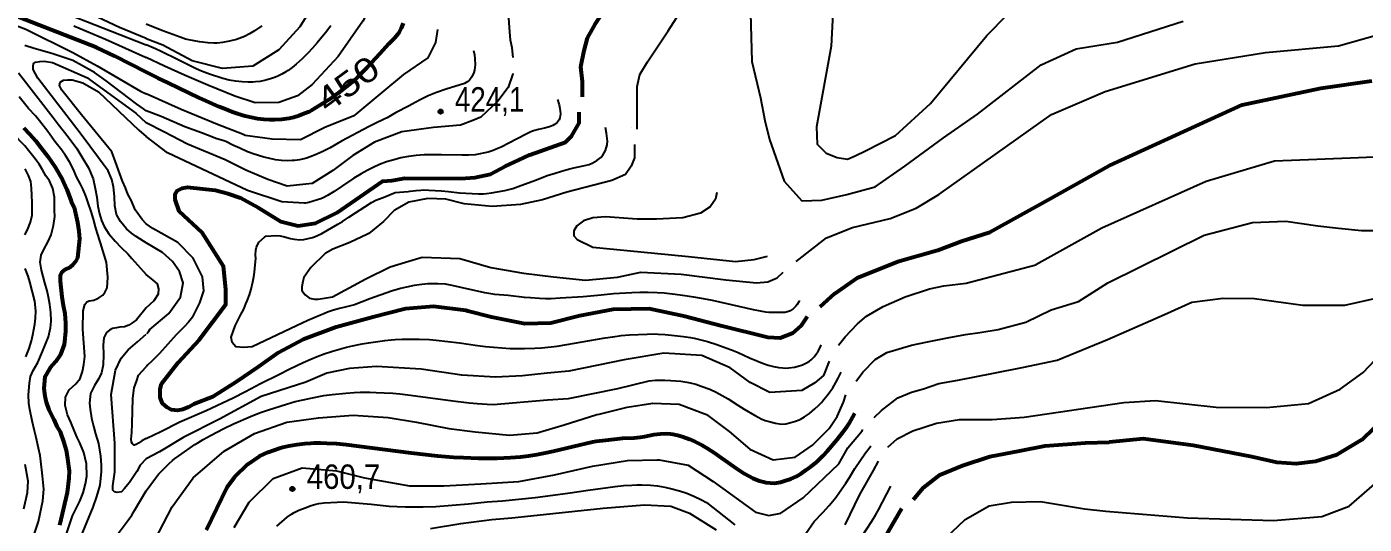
# Model space of a CAD drawing. Header units: metres. Extents: x 552626 to 559174, y 1843804 to 1852371.
# Drawn here: x 553917 to 554848, y 1850104 to 1850451 of the extents above; entities that cross this region are included whole.
import ezdxf
from ezdxf.enums import TextEntityAlignment as Align

# ---------------------------------------------------------------- set-up
doc = ezdxf.new("R2010")
doc.units = ezdxf.units.M
doc.header["$LTSCALE"] = 6.8
for name, color, linetype, lineweight in [('1', 7, 'Continuous', 25), ('2', 7, 'Continuous', 53), ('5', 7, 'Continuous', 25)]:
    doc.layers.add(name, color=color, linetype=linetype, lineweight=lineweight)
doc.layers.add('4', color=7, linetype='Continuous')

msp = doc.modelspace()

# ---------------------------------------------------------------- hatches: boundary and pattern name
at = {"layer": '5'}
for points in [[(554206.47, 1850392.09, 1), (554203.47, 1850392.09, 1)], [(554103.29, 1850129.15, 1), (554100.29, 1850129.15, 1)]]:
    msp.add_hatch(color=256, dxfattribs=at).paths.add_polyline_path(points)

# ---------------------------------------------------------------- linework, layer by layer
at = {"layer": '1'}
msp.add_line((554338.31, 1850381.18), (554338.31, 1850381.17), dxfattribs=at)
for points in [[(554255.5, 1850429.65), (554254.94, 1850436.39), (554253.75, 1850441.75), (554253.15, 1850447.72), (554252.55, 1850457.26), (554253.15, 1850468), (554259.11, 1850475.75), (554263.88, 1850483.51), (554281.16, 1850499.02), (554298.34, 1850511.32)], [(554126.43, 1850493.82), (554126.1, 1850488.85), (554124.24, 1850482.32), (554120.51, 1850474.39), (554117.71, 1850468.32), (554106.97, 1850451.13), (554092.45, 1850435.21), (554074.16, 1850423.82), (554053.04, 1850422.09), (554032.03, 1850427.5), (554011.66, 1850438.27), (554000, 1850442.8)], [(554341.96, 1850379.72), (554341.96, 1850388.07), (554341.96, 1850401.19), (554341.96, 1850409.54), (554343.75, 1850417.89), (554349.11, 1850426.84), (554363.41, 1850448.32), (554373.55, 1850463.82), (554383.18, 1850486.05)], [(554155.94, 1850476.6), (554155.96, 1850476.35), (554156.23, 1850470.83), (554156.32, 1850465.96), (554150.87, 1850455.06), (554133.58, 1850430.55), (554115.62, 1850410.99), (554105.28, 1850403.02), (554092.26, 1850398.43), (554075.96, 1850398.2), (554061.8, 1850402.8), (554042.87, 1850410.47), (554026.54, 1850417.37), (554012.74, 1850423.73), (554000, 1850429.82)], [(554479.04, 1850478.64), (554477.09, 1850437.61), (554466.73, 1850381.42), (554467.22, 1850369.3), (554473.63, 1850363.17), (554481.13, 1850360.15), (554488.38, 1850358.83), (554493.7, 1850361.2), (554500.93, 1850364.78), (554521.97, 1850375.31), (554546.17, 1850397.77), (554585.37, 1850445.13), (554614.3, 1850474.5)], [(553933.51, 1850464.65), (553975.14, 1850448.29), (554000, 1850438.6)], [(553939.28, 1850469.76), (553942.37, 1850468.04), (553954.27, 1850463.64), (553981.44, 1850450.95), (554000, 1850443.34)], [(554420.52, 1850469.12), (554421.68, 1850427.09), (554427.93, 1850401.67), (554430.85, 1850385.91), (554434.03, 1850372.64), (554444.25, 1850343.65), (554456.71, 1850329.93), (554470.6, 1850330.23), (554488, 1850334.18), (554507.77, 1850339.72), (554528.34, 1850353.97), (554555.23, 1850373.76), (554578.96, 1850390.38), (554623.41, 1850424.74), (554647.75, 1850435.8), (554676.53, 1850440.54), (554722.28, 1850455.03)], [(553930.17, 1850347.4), (553927.66, 1850351.38), (553925.47, 1850355.4), (553921.75, 1850360.34), (553918.07, 1850364.98), (553915.5, 1850368.16), (553911.05, 1850372.55), (553905.81, 1850378.43), (553902.09, 1850383.38), (553898.06, 1850388.29), (553894.48, 1850393.41), (553891.49, 1850397.49), (553887.36, 1850403.33), (553882.91, 1850409.15), (553878.98, 1850414.54), (553876.34, 1850418.35), (553873.21, 1850422.26), (553870.12, 1850425.85), (553866.92, 1850430.38), (553863.48, 1850435.68), (553860.35, 1850441.01), (553857.43, 1850445.88), (553853.67, 1850452.56)], [(553901.49, 1850455.15), (553916.1, 1850449.59), (553948.93, 1850433.36), (553965.78, 1850423.86), (553996.1, 1850406.32), (554000, 1850404.55)], [(553949.5, 1850451.83), (553971.66, 1850442.53), (553999.54, 1850430.01), (554000, 1850429.82)], [(554080.49, 1850451.86), (554075.4, 1850448.38), (554072.01, 1850446.29), (554068.53, 1850444.46), (554066.54, 1850443.61), (554062.87, 1850442.39), (554058.07, 1850441.19), (554053.21, 1850440.21), (554049.35, 1850439.76), (554047.17, 1850439.71), (554043.2, 1850439.97), (554037.1, 1850440.78), (554033.31, 1850441.34), (554029.56, 1850442.08), (554027.45, 1850442.64), (554023.62, 1850443.89), (554010.81, 1850448.52), (554000, 1850452.97)], [(554128.66, 1850451.82), (554124.91, 1850447.04), (554122.37, 1850443.95), (554119.01, 1850439.99), (554115.53, 1850436.08), (554112.78, 1850433.13), (554108.57, 1850428.93), (554104.37, 1850425.13), (554101.62, 1850422.86), (554098.86, 1850420.81), (554097.33, 1850419.8), (554094.54, 1850418.19), (554091.72, 1850416.82), (554090.13, 1850416.14), (554087.21, 1850415.04), (554083.35, 1850413.92), (554079.31, 1850413.14), (554076.07, 1850412.77), (554074.27, 1850412.66), (554071.01, 1850412.63), (554066.74, 1850412.84), (554062.27, 1850413.27), (554057.74, 1850414.03), (554053.28, 1850415.22), (554044.12, 1850418.15), (554040.44, 1850419.46), (554038.42, 1850420.28), (554034.82, 1850421.92), (554021.66, 1850428.32), (554010.45, 1850433.91), (554006.55, 1850435.72), (554000, 1850438.6)], [(554202.82, 1850449.25), (554201.44, 1850440.28), (554196.09, 1850429.57), (554179.15, 1850417.97), (554163.98, 1850405.47), (554144.54, 1850389.21), (554124.44, 1850381.03), (554107.55, 1850372.45), (554087.77, 1850372.77), (554068.96, 1850375.47), (554067.01, 1850376.23), (554049.59, 1850383.06), (554024.43, 1850393.5), (554000, 1850404.55)], [(554452.57, 1850287.61), (554473.77, 1850304.1), (554491.96, 1850311.23), (554518.06, 1850317.56), (554536.25, 1850324.68), (554552.06, 1850334.18), (554630.55, 1850389.97), (554667.85, 1850406.15), (554730.55, 1850425.46), (554779.64, 1850433.36), (554830.4, 1850437.97), (554859.2, 1850446)], [(554000, 1850392.58), (553998.17, 1850393.9), (553993.56, 1850397.24), (553972.02, 1850413.57), (553964.07, 1850419.29), (553955.49, 1850423.9), (553948.94, 1850427.77), (553934.28, 1850432.57), (553922.02, 1850436.03), (553915.36, 1850438.17)], [(554227.97, 1850434.57), (554228.6, 1850431.63), (554228.97, 1850428.88), (554229.08, 1850424.6), (554228.59, 1850420.99), (554228.11, 1850419.2), (554226.85, 1850416.31), (554225.13, 1850414), (554224.58, 1850413.48), (554223.99, 1850413.01), (554221.59, 1850411.76), (554208.85, 1850407.65), (554202.19, 1850405.28), (554196.46, 1850402.99), (554191.71, 1850400.83), (554187.36, 1850398.47), (554183.14, 1850396.06), (554173.69, 1850391.11), (554167.85, 1850387.8), (554166.19, 1850386.95), (554159.09, 1850383.64), (554155.25, 1850381.67), (554135.98, 1850371.38), (554128.01, 1850366.84), (554123.04, 1850364.33), (554118.92, 1850362.47), (554114.86, 1850360.78), (554111.69, 1850359.66), (554109.92, 1850359.16), (554106.69, 1850358.48), (554103.44, 1850358.05), (554101.64, 1850357.91), (554098.37, 1850357.83), (554094.22, 1850358.03), (554090.1, 1850358.56), (554085.13, 1850359.59), (554081.95, 1850360.42), (554074.45, 1850362.6), (554071.82, 1850363.49), (554070.43, 1850364.06), (554065.21, 1850366.65), (554060.35, 1850368.62), (554055.38, 1850371.24), (554054.71, 1850371.52), (554054.03, 1850371.79), (554048.58, 1850373.43), (554046.83, 1850374.04), (554038.53, 1850377.34), (554026.99, 1850381.53), (554010.33, 1850388.66), (554000, 1850392.58)], [(554000, 1850300.58), (553998, 1850301.89), (553993.07, 1850304.96), (553989.81, 1850307.28), (553986.31, 1850310.35), (553982.1, 1850315.4), (553979.32, 1850320.45), (553978.16, 1850326.48), (553977.91, 1850332.92), (553977.3, 1850339.64), (553975.94, 1850344.7), (553973.5, 1850350.9), (553954, 1850377.11), (553924.52, 1850415.29), (553921.18, 1850421.33), (553921.18, 1850423.4), (553921.5, 1850425.47), (553922.77, 1850426.42), (553925.95, 1850427.06), (553928.97, 1850427.22), (553934.68, 1850426.26), (553958.99, 1850415.63), (553960.42, 1850414.5), (553992.64, 1850390.96), (554000, 1850384.26)], [(553911.09, 1850418.97), (553935.2, 1850387.92), (553938.57, 1850383.25), (553945.73, 1850374.43), (553951.71, 1850366.27), (553955.95, 1850359.48), (553959.71, 1850352.81), (553962.95, 1850345.12), (553964.49, 1850338.51), (553965.64, 1850332.48), (553966.35, 1850326.25), (553967.43, 1850320.84), (553968.76, 1850316.1), (553970.64, 1850312.05), (553973.91, 1850306.89), (553978.29, 1850301.71), (553982.42, 1850297.28), (553987.18, 1850292.93), (553989.92, 1850289.61), (554000, 1850278.46)], [(554000, 1850313.82), (553997.1, 1850316.79), (553992.37, 1850323.67), (553989.62, 1850329.83), (553987.19, 1850334.61), (553985.45, 1850338.83), (553983.5, 1850343.5), (553981.65, 1850348.66), (553978.48, 1850357.14), (553975.97, 1850363.96), (553954.8, 1850389.9), (553941.21, 1850406.97), (553939.61, 1850410.17), (553940.14, 1850412.57), (553941.21, 1850413.37), (553942.27, 1850413.9), (553945.21, 1850414.17), (553948.4, 1850414.17), (553955.92, 1850412.17), (553966.79, 1850405.9), (553994.92, 1850379.22), (553999.85, 1850374.72), (554000, 1850374.59)], [(554255.29, 1850418.63), (554255.29, 1850418.33), (554252.12, 1850408.81), (554244.98, 1850399.29), (554233.09, 1850388.18), (554227.54, 1850385.8), (554218.81, 1850382.62), (554200.17, 1850381.07), (554178.01, 1850377.91), (554158.87, 1850370.66), (554143.88, 1850361.48), (554129.98, 1850351.06), (554115.62, 1850341.99), (554111.22, 1850341.52), (554098.18, 1850340.14), (554084.71, 1850344.73), (554069.31, 1850351.23), (554054.99, 1850358.41), (554028.64, 1850369.31), (554012.27, 1850377.85), (554000, 1850384.26)], [(553936.92, 1850075.24), (553948.67, 1850110.32), (553953.81, 1850120.69), (553956.02, 1850126.31), (553957.66, 1850132.65), (553958.62, 1850138.13), (553958.29, 1850146.62), (553956.61, 1850154.48), (553953.79, 1850161.26), (553951.95, 1850165), (553950.03, 1850169.36), (553947.59, 1850175.56), (553945.26, 1850180.82), (553943.58, 1850187.26), (553943.71, 1850193.12), (553946.29, 1850198.14), (553950.86, 1850202.45), (553953.93, 1850205.96), (553955.59, 1850210.88), (553956.44, 1850215.87), (553957.23, 1850221.49), (553955.86, 1850240.54), (553956.12, 1850253.31), (553957.31, 1850257.65), (553958.68, 1850259.42), (553960.26, 1850260.21), (553963.41, 1850260.61), (553965.58, 1850261.59), (553966.96, 1850262.38), (553969.72, 1850264.16), (553971.1, 1850265.93), (553972.68, 1850269.28), (553973.07, 1850272.83), (553973.27, 1850276.78), (553972.28, 1850286.84), (553968.14, 1850300.71), (553965.77, 1850307.71), (553964.68, 1850311.69), (553963.29, 1850317.06), (553961.71, 1850322.56), (553959.62, 1850328.48), (553958.19, 1850332.74), (553956.03, 1850337.86), (553954.19, 1850341.6), (553951.41, 1850346.65), (553949.25, 1850351.78), (553946.6, 1850357), (553943.72, 1850361.57), (553941.25, 1850365.24), (553936.45, 1850371.32), (553931.41, 1850378.17), (553925.68, 1850385.58), (553922.76, 1850389.03), (553918.07, 1850394.19), (553911.47, 1850402.28)], [(554286.55, 1850400.38), (554287.59, 1850396.78), (554288.09, 1850394.33), (554288.44, 1850390.6), (554288.08, 1850387.67), (554287.59, 1850386.35), (554286.2, 1850384.48), (554284.33, 1850383.11), (554283.17, 1850382.47), (554280.84, 1850381.55), (554277.34, 1850380.56), (554273.18, 1850379.57), (554269.73, 1850378.62), (554267.88, 1850377.94), (554264.65, 1850376.44), (554252.55, 1850370.05), (554247.12, 1850367.34), (554243.63, 1850365.79), (554241.68, 1850365.04), (554238.12, 1850363.9), (554234.56, 1850362.99), (554232.6, 1850362.58), (554229.11, 1850362.01), (554224.55, 1850361.61), (554219.75, 1850361.62), (554205.68, 1850362.05), (554199.11, 1850362.05), (554193.6, 1850361.87), (554188.1, 1850361.44), (554182.68, 1850360.73), (554177.43, 1850359.75), (554173.41, 1850358.8), (554167.29, 1850357), (554162.51, 1850355.24), (554158.06, 1850353.21), (554153.83, 1850351), (554149.66, 1850348.68), (554144.66, 1850345.63), (554136.71, 1850340.23), (554130.9, 1850336.43), (554126.16, 1850333.61), (554123.18, 1850332.05), (554121.67, 1850331.39), (554119.21, 1850330.56), (554113.2, 1850328.83), (554110.89, 1850328.3), (554110.18, 1850328.24)], [(554145.74, 1850321.47), (554149.06, 1850323.62), (554152.29, 1850325.67), (554156.99, 1850328.68), (554159.87, 1850330.29), (554164.32, 1850332.08), (554167.36, 1850333.21), (554170.57, 1850334.57), (554173.41, 1850335.68), (554182.39, 1850336.28), (554183.79, 1850336.55), (554188.01, 1850337.14), (554191.3, 1850337.39), (554193.21, 1850337.44), (554196.8, 1850337.38), (554205.56, 1850336.89), (554210.59, 1850336.42), (554218.25, 1850335.49), (554222.53, 1850335.15), (554231.33, 1850334.74), (554234.9, 1850334.76), (554236.9, 1850334.9), (554240.56, 1850335.38), (554249.86, 1850337.12), (554253.46, 1850337.98), (554255.43, 1850338.57), (554258.98, 1850339.84), (554263.4, 1850341.55), (554271.88, 1850344.61), (554279.31, 1850347.48), (554284.72, 1850349.27), (554289.34, 1850350.61), (554294.02, 1850351.85), (554297.84, 1850352.78), (554304.31, 1850354.19), (554308.43, 1850355.31), (554309.49, 1850355.69), (554310.5, 1850356.11), (554313.84, 1850357.9), (554316.66, 1850360.18), (554317.99, 1850361.69), (554319.97, 1850364.86), (554321.12, 1850368.84), (554321.27, 1850371.51), (554320.68, 1850377.15), (554319.83, 1850380.96)], [(554110.18, 1850328.24), (554094.36, 1850329.22), (554070.63, 1850337.14), (554014.76, 1850363.38), (553999.85, 1850374.72)], [(554340.01, 1850369.19), (554340.13, 1850368.07), (554340.13, 1850359.89), (554337.8, 1850354.06), (554333.71, 1850348.22), (554324.38, 1850344.13), (554292.9, 1850336.01), (554276.03, 1850330.64), (554260.58, 1850327.43), (554240.96, 1850325.94), (554221.4, 1850327.7), (554208.55, 1850330.94), (554196.04, 1850331.53), (554182.8, 1850328.88), (554172.69, 1850323.03), (554165.2, 1850315.56), (554154.93, 1850307.21), (554154.13, 1850306.56), (554141.88, 1850300.73), (554130.06, 1850296.25), (554124.59, 1850293.12), (554114.69, 1850283.46), (554109.66, 1850276.56), (554109.07, 1850273.7), (554108.4, 1850270.01), (554108.4, 1850267.33), (554110.74, 1850264.31), (554113.76, 1850261.96), (554117.11, 1850261.29), (554119.79, 1850261.29), (554125.48, 1850262.3), (554129.7, 1850262.98), (554153.02, 1850275.58)], [(554878.98, 1850361.14), (554815.33, 1850358.67), (554785.73, 1850357.42), (554738.28, 1850343.35), (554665.56, 1850310.76), (554619.53, 1850285.19)], [(553915.43, 1850306.11), (553917.22, 1850309.78), (553919.32, 1850314.92), (553920.49, 1850319.94), (553920.62, 1850324.38), (553920.61, 1850328.64), (553920.1, 1850338.69), (553919.57, 1850343.36), (553918, 1850347.45), (553915.74, 1850352.08)], [(553922.06, 1850098.09), (553924.93, 1850106.32), (553928.07, 1850120.77), (553928.71, 1850129.05), (553927.82, 1850138.27), (553926.52, 1850148.38), (553926.06, 1850152.44), (553925.01, 1850157.53), (553923.22, 1850164.9), (553922.21, 1850169.68), (553920.63, 1850176.61), (553918.95, 1850184.47), (553918.15, 1850188.8), (553917.96, 1850194.62), (553918.6, 1850202.9), (553919.49, 1850207.58), (553921.25, 1850211.57), (553924.39, 1850217.29), (553927.63, 1850224.92), (553929.73, 1850230.05), (553931.83, 1850235.19), (553933.34, 1850241.36), (553933.75, 1850246.14), (553933.56, 1850251.96), (553932.93, 1850257.57), (553931.88, 1850262.66), (553930.9, 1850267.13), (553929.46, 1850272.81), (553927.05, 1850281.53), (553926.11, 1850287.11), (553926.82, 1850291.93), (553928.58, 1850295.92), (553931.72, 1850301.64), (553933.89, 1850306.15), (553935.51, 1850312.8), (553936.22, 1850319.04), (553936.07, 1850323.13), (553936.12, 1850332.45), (553934.97, 1850338.48), (553932.63, 1850343.74), (553930.17, 1850347.4)], [(554397.32, 1850335.74), (554396.4, 1850331.06), (554392.77, 1850325.6), (554386.12, 1850321.35), (554373.72, 1850318.02), (554355.28, 1850317.11), (554341.97, 1850317.11), (554319.9, 1850318.62), (554311.13, 1850318.02), (554304.48, 1850315.89), (554299.94, 1850312.56), (554297.82, 1850308.92), (554297.82, 1850305.58), (554300.24, 1850302.85), (554311.13, 1850297.7), (554354.07, 1850293.45), (554377.65, 1850291.02), (554410.31, 1850287.69), (554423.31, 1850288.9), (554432.69, 1850291.33)], [(554454.97, 1850260.39), (554454.6, 1850259.54), (554453.27, 1850257.54), (554452.41, 1850256.49), (554450.65, 1850254.68), (554448.58, 1850253.23), (554447.95, 1850252.94), (554447.3, 1850252.69), (554444.72, 1850252.16), (554441.03, 1850251.96), (554436.97, 1850251.96), (554433.55, 1850252.16), (554431.57, 1850252.37), (554427.83, 1850252.95), (554422.85, 1850253.92), (554394.49, 1850260.37), (554388.14, 1850261.68), (554381.5, 1850262.81), (554373.44, 1850263.99), (554368.45, 1850264.65), (554360.76, 1850265.44), (554355.77, 1850265.77), (554349.58, 1850265.99), (554343.82, 1850265.98), (554338.2, 1850265.79), (554325.48, 1850264.96), (554316.82, 1850264.26), (554304.38, 1850263.08), (554288.37, 1850261.96), (554282.07, 1850261.65), (554278.04, 1850261.68), (554274.01, 1850261.82), (554267.67, 1850262.18), (554263.57, 1850262.53), (554252.15, 1850264.01), (554242.82, 1850264.67), (554235.87, 1850265.81), (554218.29, 1850269.68), (554213.15, 1850270.88), (554208.42, 1850271.75), (554202.99, 1850272.1), (554198.54, 1850272.07), (554196.13, 1850271.97), (554191.91, 1850271.6), (554186.59, 1850270.86), (554181.2, 1850269.83), (554177.02, 1850268.81), (554174.75, 1850268.16), (554170.73, 1850266.85), (554155.83, 1850261.58), (554144.94, 1850257.5), (554139.51, 1850256.08), (554138.44, 1850255.86), (554134.69, 1850254.94), (554130.37, 1850253.76), (554126.27, 1850252.4), (554123.74, 1850251.22), (554121.29, 1850250.15), (554116.95, 1850248.28), (554112.61, 1850246.4), (554104.62, 1850242.79), (554073.78, 1850228.24), (554067.73, 1850227.63), (554062.29, 1850228.24), (554059.87, 1850231.27), (554059.26, 1850234.91), (554061.98, 1850242.84), (554065.44, 1850249.68), (554065.7, 1850250.18), (554067.88, 1850254.49), (554069.26, 1850258.01), (554070.39, 1850260.31), (554071.81, 1850264.33), (554073.13, 1850268.43), (554074.33, 1850273.51), (554074.93, 1850276.94), (554075.44, 1850280.27), (554075.98, 1850285.17), (554076.25, 1850289.75), (554076.16, 1850292.31), (554076.39, 1850295.51), (554076.84, 1850297.63), (554078.33, 1850301.07), (554082.38, 1850304.59), (554083.4, 1850305.2), (554090.45, 1850305.8), (554093.36, 1850305.44), (554096.21, 1850304.77), (554100.48, 1850303.68), (554103, 1850303.27), (554107.02, 1850302.74), (554109.86, 1850302.96), (554115.74, 1850304.32), (554117.26, 1850304.89), (554122.25, 1850307.13), (554126.23, 1850309.46), (554129.03, 1850310.97), (554133.47, 1850313.65), (554136.62, 1850315.59), (554141.04, 1850318.46), (554145.74, 1850321.47)], [(554032.79, 1850249.47), (554037.38, 1850258.69), (554040.18, 1850267.11), (554039.25, 1850276.93), (554032.71, 1850290.02), (554021.97, 1850300.78), (554004.69, 1850310.6), (554000, 1850313.82)], [(554612.65, 1850245.3), (554630.24, 1850253.96), (554649.26, 1850259.69), (554669.8, 1850272.72), (554736.77, 1850306.06), (554770.41, 1850314.88), (554793.63, 1850315.68), (554816.05, 1850312.47), (554830.46, 1850310.87), (554846.48, 1850309.27), (554859.29, 1850309.27)], [(554000.45, 1850237.39), (554001.72, 1850239), (554002.57, 1850240.13), (554015.71, 1850251.46), (554023.79, 1850262.67), (554025.66, 1850272.63), (554023.17, 1850280.73), (554018.2, 1850287.57), (554011.36, 1850293.8), (554000, 1850300.58)], [(554153.02, 1850275.58), (554169.78, 1850283.81), (554180.61, 1850287.07), (554192.1, 1850290.52), (554218.52, 1850289.76), (554240.12, 1850283.53), (554262.73, 1850279.43), (554283.54, 1850276.83), (554305.97, 1850274.62), (554328.22, 1850276.63), (554344.52, 1850280.23), (554372.59, 1850278.84), (554403.73, 1850274.85), (554425.01, 1850272.82), (554432.91, 1850273.48), (554439.5, 1850276.12), (554443.6, 1850280.22)], [(554482.23, 1850229.34), (554486.78, 1850235.03), (554495.3, 1850244.13), (554501.56, 1850249.53), (554513.21, 1850256.36), (554528.55, 1850262.9), (554545.6, 1850268.59), (554555.55, 1850270.58), (554571.18, 1850272.57), (554619.53, 1850285.19)], [(553916.07, 1850221.08), (553918.55, 1850227.05), (553919.99, 1850232.42), (553920.95, 1850236.48), (553922.32, 1850243.9), (553922.8, 1850248.05), (553922.99, 1850253.29), (553922.39, 1850260.01), (553918.83, 1850273.34), (553917.74, 1850277.32), (553915.72, 1850282.62)], [(554000, 1850255.21), (554005.55, 1850260.43), (554008.48, 1850265.19), (554008.84, 1850268.48), (554007.75, 1850272.14), (554004.82, 1850274.71), (554000, 1850278.46)], [(554634.4, 1850218.89), (554669.55, 1850233.29), (554709.1, 1850250.58), (554728.15, 1850259.23), (554750.08, 1850262.02), (554771.99, 1850261.88), (554805.56, 1850257.28), (554834.78, 1850257.1), (554859.65, 1850262.79)], [(554000, 1850255.21), (553993.27, 1850246.93), (553990.61, 1850245.07), (553987.96, 1850243.21), (553984.78, 1850242.15), (553981.59, 1850241.88), (553979.2, 1850241.48), (553976.41, 1850240.95), (553974.42, 1850239.76), (553972.43, 1850238.16), (553970.44, 1850234.31), (553970.06, 1850229.41), (553970.18, 1850222.8), (553970.06, 1850215.52), (553968.79, 1850210.01), (553967.03, 1850206.02), (553963.96, 1850201.09), (553961.09, 1850195.72), (553960.45, 1850188.86), (553960.91, 1850184.8), (553961.79, 1850178.43), (553963.36, 1850172.92), (553964.76, 1850167.56), (553966.65, 1850160.67), (553967.45, 1850156.34), (553968.12, 1850151.84), (553968.65, 1850145.74), (553968.7, 1850141.16), (553967.71, 1850131.74), (553965.44, 1850123.9), (553962.83, 1850116.34), (553945.12, 1850073.67)], [(554032.79, 1850249.47), (554032.19, 1850248.71), (554029.36, 1850245.37)], [(554029.36, 1850245.37), (554026.55, 1850242.34), (554020.89, 1850236.54), (554009.28, 1850223.51), (554004.02, 1850218.47), (554000.92, 1850215.25), (554000, 1850214.09)], [(554494.45, 1850204.31), (554499, 1850210.57), (554507.81, 1850219.39), (554515.77, 1850224.22), (554533.1, 1850229.34), (554544.18, 1850231.62), (554558.11, 1850234.46), (554570.61, 1850236.73), (554580.56, 1850238.16), (554593.35, 1850240.15), (554612.65, 1850245.3)], [(554000, 1850150.17), (553995.68, 1850145.6), (553993.37, 1850141.25), (553988.43, 1850133.71), (553984.66, 1850129.23), (553982.77, 1850127.1), (553979.71, 1850126.63), (553977.82, 1850127.1), (553976.64, 1850128.28), (553976.64, 1850131.35), (553978.06, 1850141.02), (553978.05, 1850160.96), (553975.54, 1850194.86), (553978.48, 1850211.8), (553982.53, 1850220.27), (553987.31, 1850226.16), (553993.94, 1850231.69), (554000, 1850237)], [(554000, 1850164.21), (554000.5, 1850164.52), (554010.13, 1850169.23), (554023.51, 1850175.86), (554041.75, 1850183.7), (554060.46, 1850192.64), (554069.08, 1850197.1), (554079.5, 1850202.68), (554092.73, 1850209.17), (554099.91, 1850212.85), (554109.4, 1850217.26), (554114.71, 1850219.62), (554119.05, 1850221.43), (554123.81, 1850223.22), (554129.78, 1850225.2), (554139.55, 1850227.82), (554143.72, 1850228.88), (554148.01, 1850229.86), (554150.4, 1850230.31), (554154.72, 1850230.97), (554166.09, 1850232.49), (554170.7, 1850233.02), (554173.29, 1850233.21), (554178.01, 1850233.39), (554190.06, 1850233.46), (554197.31, 1850233.23), (554201.95, 1850232.84), (554218.19, 1850231.04), (554230.62, 1850229.17), (554236.24, 1850228.47), (554241.91, 1850227.87), (554247.67, 1850227.37), (554253.42, 1850227.02), (554259.08, 1850226.89), (554263.54, 1850226.94), (554270.73, 1850227.23), (554275.35, 1850227.55), (554282.1, 1850228.19), (554286.31, 1850228.71), (554293.03, 1850229.72), (554319.56, 1850234.32), (554325.07, 1850235.21), (554330.72, 1850235.96), (554336.61, 1850236.44), (554348.86, 1850237.06), (554353.78, 1850237.13), (554356.53, 1850237.07), (554361.53, 1850236.74), (554367.91, 1850236.11), (554374.2, 1850235.36), (554379.04, 1850234.63), (554381.68, 1850234.13), (554386.34, 1850233.06), (554390.85, 1850231.84), (554397.44, 1850229.77), (554403.68, 1850227.54), (554407.61, 1850226.05), (554412.39, 1850224.08), (554420.11, 1850220.48), (554425.24, 1850218.3), (554429.32, 1850216.75), (554433.12, 1850215.45), (554436.8, 1850214.42), (554440.54, 1850213.73), (554443.41, 1850213.44), (554444.93, 1850213.39), (554447.56, 1850213.5), (554451.51, 1850214.07), (554454.03, 1850214.63), (554457.11, 1850215.61), (554459.92, 1850216.91), (554462, 1850218.26), (554463.14, 1850219.19), (554465.19, 1850221.2), (554467.14, 1850223.72), (554467.65, 1850224.53), (554468.15, 1850225.38), (554469.83, 1850228.85), (554470.11, 1850229.6)], [(554680.95, 1850189.4), (554702.87, 1850190.73), (554745.21, 1850186.08), (554780.27, 1850185.86), (554809.5, 1850188.6), (554831.48, 1850198.69), (554847.62, 1850210.28), (554868.21, 1850232.08)], [(554475.77, 1850218.11), (554471.61, 1850208.23), (554465.64, 1850203), (554456.68, 1850197.78), (554434.39, 1850196.31), (554420.52, 1850203.28), (554406.71, 1850213.51), (554386.9, 1850222), (554360.59, 1850223.67), (554332.94, 1850219.13), (554314.74, 1850215.35), (554294.3, 1850211.29), (554279.18, 1850209.7), (554262.03, 1850207.89), (554243.28, 1850207), (554219.7, 1850208.43), (554191.59, 1850212.47), (554160.45, 1850214.54), (554141.68, 1850213.14), (554125.73, 1850209.79), (554111.23, 1850203.53), (554080.04, 1850193.58), (554051.01, 1850177.85), (554026.28, 1850165.22), (554009.23, 1850155.08), (554000, 1850150.17)], [(554507.01, 1850178.94), (554512.19, 1850183.74), (554523.37, 1850192.53), (554532.95, 1850196.52), (554541.33, 1850198.92), (554552.11, 1850202.51), (554565.28, 1850204.91), (554590.02, 1850209.7), (554609.98, 1850213.7), (554634.4, 1850218.89)], [(554000, 1850164.21), (553996.87, 1850162.74), (553994.59, 1850161.02), (553993.03, 1850160.12), (553992.32, 1850159.79), (553991.87, 1850159.67), (553991.46, 1850159.71), (553991.01, 1850159.86), (553990.41, 1850160.5), (553989.74, 1850161.69), (553989.57, 1850163.71), (553990.08, 1850168.33), (553990.2, 1850174.48), (553990.57, 1850192.26), (553991.67, 1850199.59), (553993.5, 1850204.72), (553994.6, 1850208.39), (554000, 1850214.09)], [(554000, 1850127.89), (554006.41, 1850136.65), (554007.91, 1850138.57), (554008.84, 1850139.63), (554016.01, 1850146.74), (554018.36, 1850148.92), (554019.79, 1850150.1), (554022.63, 1850152.18), (554030.55, 1850157.74), (554033.9, 1850160.03), (554035.88, 1850161.27), (554039.65, 1850163.47), (554044.7, 1850166.27), (554054.05, 1850171.33), (554060.77, 1850174.49), (554072.73, 1850179.66), (554077.65, 1850181.65), (554080.35, 1850182.65), (554085.19, 1850184.27), (554097.59, 1850188.22), (554103.66, 1850189.99), (554109.36, 1850191.25), (554114.74, 1850192.27), (554123.68, 1850194.13), (554125.78, 1850194.47), (554129.53, 1850194.93), (554138.93, 1850195.91), (554144.88, 1850196.37), (554149.04, 1850196.5), (554155.73, 1850196.5), (554160.09, 1850196.41), (554165.83, 1850196.16), (554171.84, 1850195.74), (554176.65, 1850195.31), (554184.05, 1850194.47), (554213.6, 1850190.43), (554224.92, 1850189.07), (554230.58, 1850188.56), (554237.36, 1850188.1), (554241.59, 1850187.87), (554279.54, 1850191.22), (554294.18, 1850192.1), (554328.35, 1850199.21), (554350.21, 1850204.49), (554354.6, 1850204.83), (554356.99, 1850204.92), (554361.2, 1850204.94), (554365.43, 1850204.77), (554372.24, 1850204.19), (554376.59, 1850203.56), (554378.89, 1850203.1), (554382.82, 1850202.07), (554386.6, 1850200.83), (554392.44, 1850198.59), (554397.02, 1850196.52), (554401.22, 1850194.3), (554405.2, 1850191.94), (554412.11, 1850187.5), (554416.55, 1850184.76), (554423.75, 1850180.41), (554426.61, 1850178.81), (554428.18, 1850178.06), (554431.01, 1850176.92), (554433.83, 1850176.01), (554438.25, 1850174.85), (554441.09, 1850174.41), (554442.63, 1850174.36), (554445.39, 1850174.59), (554448.85, 1850175.3), (554452.24, 1850176.3), (554454.79, 1850177.32), (554456.15, 1850177.99), (554458.48, 1850179.39), (554461.85, 1850181.78), (554465.74, 1850184.92), (554468.38, 1850187.41), (554470.28, 1850189.42), (554471.94, 1850191.34), (554475.02, 1850195.09), (554476.23, 1850196.68), (554478.18, 1850199.59), (554480.33, 1850203.29), (554481.91, 1850206.22), (554483.61, 1850209.66), (554483.95, 1850210.44)], [(554000, 1850081.81), (554017.95, 1850116.7), (554032.67, 1850136.85), (554054.27, 1850155.53), (554075.38, 1850167.82), (554097.95, 1850175.69), (554120.04, 1850178.64), (554144.13, 1850180.55), (554168.56, 1850178.83), (554188.12, 1850175.62), (554210.74, 1850171.34), (554229, 1850169.01), (554253.07, 1850166.65), (554272.29, 1850168.32), (554291.15, 1850173.87), (554313.94, 1850180.9), (554315.4, 1850181.26), (554334.86, 1850186.05), (554352.95, 1850188.91), (554371.19, 1850188.29), (554390.26, 1850181.01), (554406.05, 1850169.2), (554420.39, 1850156.94), (554436.71, 1850149.39), (554451.96, 1850151.37), (554464.06, 1850159.62), (554475.69, 1850171.24), (554481.28, 1850179.7), (554485.73, 1850189.64), (554487.24, 1850194.78)], [(554516.55, 1850158.27), (554523.1, 1850164.09), (554534.01, 1850169.55), (554550.38, 1850175.01), (554566.38, 1850177.56), (554579.47, 1850177.56), (554589.29, 1850177.56), (554611.47, 1850179.02), (554680.95, 1850189.4)], [(554061.3, 1850102.15), (554071.6, 1850119.9), (554088.37, 1850136.33), (554108.69, 1850143.72), (554132.47, 1850141.67), (554152.12, 1850136.85), (554183.45, 1850131.17), (554207.28, 1850131.39), (554233.13, 1850132.61), (554259.52, 1850134.32), (554284.38, 1850138.93), (554310.79, 1850145), (554335.22, 1850148.88), (554355.97, 1850149.42), (554357.17, 1850149.45), (554377.35, 1850145.67), (554394.8, 1850134.22), (554424.31, 1850112.89), (554433.72, 1850110.68), (554442.03, 1850112.34), (554457.53, 1850122.86), (554482.34, 1850146.58), (554488.65, 1850157.78), (554498.71, 1850169.58), (554499.14, 1850170.57)], [(554453.65, 1850089.63), (554465.24, 1850106.32), (554471.22, 1850112.63), (554475.68, 1850117.57), (554480.28, 1850123.15), (554482.96, 1850126.83), (554487.3, 1850133.19), (554489.81, 1850137.08), (554493.63, 1850143.39), (554500.94, 1850154.2), (554503.42, 1850157.6), (554504.7, 1850159.26)], [(553914.79, 1850115.31), (553917.28, 1850126.6), (553917.85, 1850134.64), (553915.71, 1850146.21)], [(554486.69, 1850104.04), (554497.06, 1850125.26), (554506.65, 1850142.06), (554509.96, 1850148.57)], [(554668.29, 1850113.71), (554725.24, 1850108.97), (554785.12, 1850107.13), (554818.74, 1850109.85), (554837.78, 1850117.03), (554862.75, 1850138.8)], [(553980.54, 1850097.99), (553987.51, 1850107.27), (553989.86, 1850110.74), (553991.84, 1850114.08), (554000, 1850127.89)], [(554090.99, 1850103.28), (554098.18, 1850109.38), (554101.17, 1850111.57), (554102.92, 1850112.63), (554106.24, 1850114.25), (554110.58, 1850116), (554114.83, 1850117.6), (554118.22, 1850118.6), (554120.18, 1850119), (554123.86, 1850119.43), (554132.92, 1850120), (554137.41, 1850120.05), (554156.65, 1850118.47), (554169.12, 1850117.21), (554174.81, 1850116.84), (554180.46, 1850116.62), (554186.08, 1850116.55), (554192.91, 1850116.62), (554201.74, 1850116.98), (554224.54, 1850118.84), (554237.53, 1850120.05), (554248.09, 1850120.93), (554271, 1850123.26), (554293.68, 1850126.22), (554307.72, 1850128.32), (554326.51, 1850130.78), (554332.44, 1850131.4), (554338.11, 1850131.81), (554341.67, 1850131.98), (554345.28, 1850132.04), (554351.2, 1850131.82), (554356.2, 1850131.31), (554361.16, 1850130.44), (554366.18, 1850129.28), (554371.38, 1850127.9), (554376.52, 1850126.23), (554381.33, 1850124.19), (554386.82, 1850121.5), (554390.17, 1850119.76), (554409.92, 1850104.03)], [(554464.37, 1850038.13), (554467.11, 1850040.65), (554468.75, 1850042.29), (554470.21, 1850043.97), (554470.92, 1850044.91), (554472, 1850046.64), (554473.28, 1850049.39), (554473.88, 1850051.2), (554476.79, 1850061.05), (554477.54, 1850063.17), (554479.25, 1850066.65), (554480.57, 1850068.97), (554484.14, 1850075), (554486.63, 1850078.86), (554490.85, 1850085.05), (554498.46, 1850095.86), (554505.34, 1850106.57), (554507.9, 1850110.79), (554510.03, 1850114.58), (554518.54, 1850131.12)], [(554198.09, 1850101.54), (554219.15, 1850105.04), (554240.78, 1850107.71), (554254.63, 1850109.02), (554263.53, 1850109.86), (554318.2, 1850115.62), (554347.03, 1850118.03), (554365.29, 1850117.07), (554378.27, 1850112.25), (554397.01, 1850100.68)], [(554551.76, 1850090.06), (554561.34, 1850099.14), (554570.41, 1850107.72), (554587.05, 1850117.3), (554602.67, 1850119.83), (554622.83, 1850120.33), (554653.58, 1850115.29), (554668.29, 1850113.71)]]:
    msp.add_lwpolyline(points, dxfattribs=at)
at = {"layer": '2'}
msp.add_line((554301.17, 1850402.92), (554301.17, 1850402.91), dxfattribs=at)
for points in [[(554303.81, 1850402.38), (554303.81, 1850413.12), (554302.62, 1850423.26), (554305, 1850434.6), (554307.39, 1850443.54), (554312.75, 1850453.09), (554319.31, 1850463.23), (554331.23, 1850476.35), (554339.06, 1850486.12)], [(554000, 1850419.47), (553978.06, 1850430.77), (553965.38, 1850436.71), (553897.76, 1850462.96)], [(554178.87, 1850453.73), (554177.53, 1850450.16), (554176.09, 1850447.36), (554175.08, 1850445.88), (554172.86, 1850443.34), (554169.05, 1850439.38), (554162.76, 1850432.36), (554153.83, 1850422.84), (554147.72, 1850416.56), (554143.74, 1850412.9), (554141, 1850410.69), (554133.72, 1850404.97), (554130.77, 1850402.71), (554129.07, 1850401.51), (554118.05, 1850394.59), (554115.11, 1850392.86), (554113.43, 1850392.01), (554110.32, 1850390.66), (554106.35, 1850389.22), (554102.55, 1850388.02)], [(554102.55, 1850388.02), (554099.54, 1850387.29), (554097.79, 1850386.96), (554094.47, 1850386.54), (554089.26, 1850386.22), (554086.01, 1850386.22), (554081.82, 1850386.49), (554077.45, 1850387.07), (554073.07, 1850387.9), (554068.87, 1850388.93), (554063.64, 1850390.51), (554060.05, 1850391.75), (554054.4, 1850393.93), (554050.83, 1850395.45), (554036.84, 1850401.71), (554015.22, 1850412.06), (554008.4, 1850415.44), (554000, 1850419.47)], [(554469.43, 1850255.91), (554479.54, 1850265.36), (554495.05, 1850276.15), (554523.37, 1850287.63), (554551.27, 1850295.4), (554567.88, 1850301.73), (554587.65, 1850308.06), (554628.27, 1850330.63), (554670.91, 1850354.42), (554763.24, 1850396.81), (554818.2, 1850408.5), (554853.64, 1850413.44)], [(554460.38, 1850249.39), (554456.09, 1850243.04), (554449.95, 1850237.33), (554441.61, 1850234.26), (554432.84, 1850234.7), (554400.28, 1850242.66), (554375.34, 1850249.32), (554350.29, 1850254.6), (554325.21, 1850254.15), (554302.05, 1850249.65), (554281.79, 1850244.74), (554263.73, 1850244.15), (554240.38, 1850248.85), (554223.99, 1850253.01), (554222.55, 1850253.37), (554199.96, 1850256.24), (554180.47, 1850254.72), (554157.81, 1850248.81), (554132.36, 1850241.83), (554109.39, 1850233.32), (554091.85, 1850224.03), (554078.19, 1850214.1), (554062.9, 1850203.78), (554046.34, 1850193.4), (554033.08, 1850188.22), (554029.4, 1850186.21), (554025.38, 1850184.53), (554021.69, 1850183.86), (554017.67, 1850184.2), (554014.66, 1850185.87), (554011.31, 1850188.55), (554009.63, 1850192.91), (554009.63, 1850198.94), (554010.64, 1850202.3), (554022.32, 1850217.13), (554036.89, 1850233.01), (554055.38, 1850257.64), (554055.38, 1850267.78), (554053.78, 1850284.33), (554038.86, 1850307.81), (554022.87, 1850322.76), (554020.2, 1850330.76), (554020.2, 1850334.5), (554021.8, 1850337.17), (554025, 1850338.77), (554028.73, 1850339.3), (554047.95, 1850337.34), (554056.85, 1850334.91), (554065.74, 1850332.08), (554078.01, 1850325.29), (554093.74, 1850315.58), (554105.83, 1850312.55), (554117.93, 1850314.37), (554133.05, 1850321.65), (554164.5, 1850343.49), (554171.15, 1850344.05), (554180.08, 1850345.76), (554219.17, 1850345.44), (554228.91, 1850346.04), (554239.86, 1850348.48), (554250.21, 1850353.96), (554259.34, 1850358.22), (554267.25, 1850361.88), (554292.04, 1850370.82), (554296.09, 1850374.87), (554301.49, 1850384.33), (554301.49, 1850391.66)], [(553914.71, 1850380.7), (553918.84, 1850376.28), (553922.97, 1850371.85), (553926.52, 1850367.04), (553931.49, 1850360.82), (553936.6, 1850353.34), (553941.71, 1850344.45), (553944.67, 1850337.84), (553947.81, 1850329.67), (553949.72, 1850325.31), (553950.66, 1850321.15), (553952.17, 1850314.85), (553953.01, 1850308.79), (553953.48, 1850303.32), (553952.18, 1850290.15), (553950.7, 1850287.35), (553948.89, 1850285.21), (553947.08, 1850283.72), (553943.62, 1850282.08), (553941.31, 1850280.1), (553940.16, 1850277.63), (553940, 1850274), (553941.16, 1850262.92), (553942.14, 1850257.04), (553943.27, 1850251.32), (553943.87, 1850244.6), (553943.88, 1850238.92), (553943.34, 1850233.96), (553942.86, 1850229.8), (553940.18, 1850222.87), (553936.83, 1850217.6), (553933.02, 1850213.53), (553929.47, 1850207.29), (553928.66, 1850199.15), (553929.26, 1850193.85), (553930.38, 1850189.55), (553932.08, 1850184.22), (553935.53, 1850177.51), (553937.83, 1850172.56), (553939.98, 1850168.85), (553942.56, 1850161.41), (553944.27, 1850156.08), (553945.26, 1850150.19), (553946.21, 1850141.77), (553946.01, 1850136.54), (553944.93, 1850126.63), (553939.65, 1850103.83)], [(554880.56, 1850196.4), (554846.64, 1850163.25), (554829.29, 1850152.99), (554814.31, 1850148.25), (554800.9, 1850146.67), (554787.49, 1850147.46), (554770.14, 1850151.41), (554729.13, 1850159.3), (554694.43, 1850164.04), (554670.77, 1850161.67)], [(554041.93, 1850100.54), (554056.3, 1850130.33), (554061.78, 1850137.52), (554070.67, 1850146.42), (554078.87, 1850152), (554084.94, 1850154.64), (554088.89, 1850156.19), (554092.91, 1850157.55), (554095.19, 1850158.2), (554099.42, 1850159.16), (554104.89, 1850160.09), (554110.35, 1850160.77), (554114.63, 1850161.09), (554117.02, 1850161.19), (554121.36, 1850161.21), (554125.7, 1850161.09), (554132.44, 1850160.76), (554139.28, 1850160.17), (554184.48, 1850154.26), (554202.92, 1850152.3), (554213.99, 1850151.36), (554220.88, 1850150.94), (554231.39, 1850150.57), (554237.19, 1850150.45), (554244.32, 1850150.49), (554249.05, 1850150.7), (554253.75, 1850151.01), (554260.69, 1850151.59), (554266.3, 1850152.25), (554272.08, 1850153.14), (554277.83, 1850154.21), (554283.39, 1850155.42), (554310.93, 1850161.91), (554313.36, 1850162.36), (554317.71, 1850162.98), (554328.03, 1850164.13), (554331.68, 1850164.46), (554339.95, 1850164.82), (554344.05, 1850165.21), (554347.09, 1850165.7), (554353.59, 1850166.97), (554355.78, 1850167.32), (554358.08, 1850167.58), (554362.26, 1850167.73), (554365.22, 1850167.56), (554366.88, 1850167.31), (554369.94, 1850166.6), (554374.04, 1850165.31), (554378.46, 1850163.71), (554381.99, 1850162.22), (554383.91, 1850161.31), (554387.31, 1850159.51), (554390.64, 1850157.55), (554395.74, 1850154.28), (554400.71, 1850150.86), (554411.66, 1850143.06), (554416.42, 1850139.96), (554419.45, 1850138.21), (554422.44, 1850136.69), (554424.09, 1850135.97), (554427.03, 1850134.85), (554429.95, 1850134.01), (554431.56, 1850133.67), (554434.46, 1850133.27), (554437.35, 1850133.21), (554438.94, 1850133.34), (554441.79, 1850133.89), (554444.64, 1850134.69), (554449.04, 1850136.19), (554452.65, 1850137.8), (554456.25, 1850139.95), (554459.72, 1850142.34), (554462.96, 1850144.69), (554466.72, 1850147.76), (554469.09, 1850149.98), (554471.36, 1850152.27), (554474.56, 1850155.77), (554481.24, 1850163.61), (554485.46, 1850168.92), (554488.23, 1850172.69), (554489.6, 1850174.8), (554493.56, 1850181.92)], [(554534.34, 1850121.66), (554541.22, 1850129.93), (554552.81, 1850139), (554568.43, 1850145.56), (554587.57, 1850151.61), (554608.23, 1850155.64), (554625.87, 1850159.17), (554654.08, 1850161.19), (554670.77, 1850161.67)], [(554507.69, 1850083.33), (554526.24, 1850115.47)]]:
    msp.add_lwpolyline(points, dxfattribs=at)
at = {"layer": '5'}
for centre in [(554204.97, 1850392.09), (554101.79, 1850129.15)]:
    msp.add_circle(centre, 1.5, dxfattribs=at)

# ---------------------------------------------------------------- texts
at = {"layer": '4', "width": 1.25}
msp.add_text('450', height=17, rotation=36.219, dxfattribs=at).set_placement((554145.36, 1850404.59), align=Align.CENTER)
at = {"layer": '5'}
for s, width, p in [('424,1', 0.85, (554214.97, 1850392.09)), ('460,7', 0.9, (554111.79, 1850129.15))]:
    msp.add_text(s, height=17, dxfattribs=dict(at, width=width)).set_placement(p)

doc.saveas('drawing.dxf')
